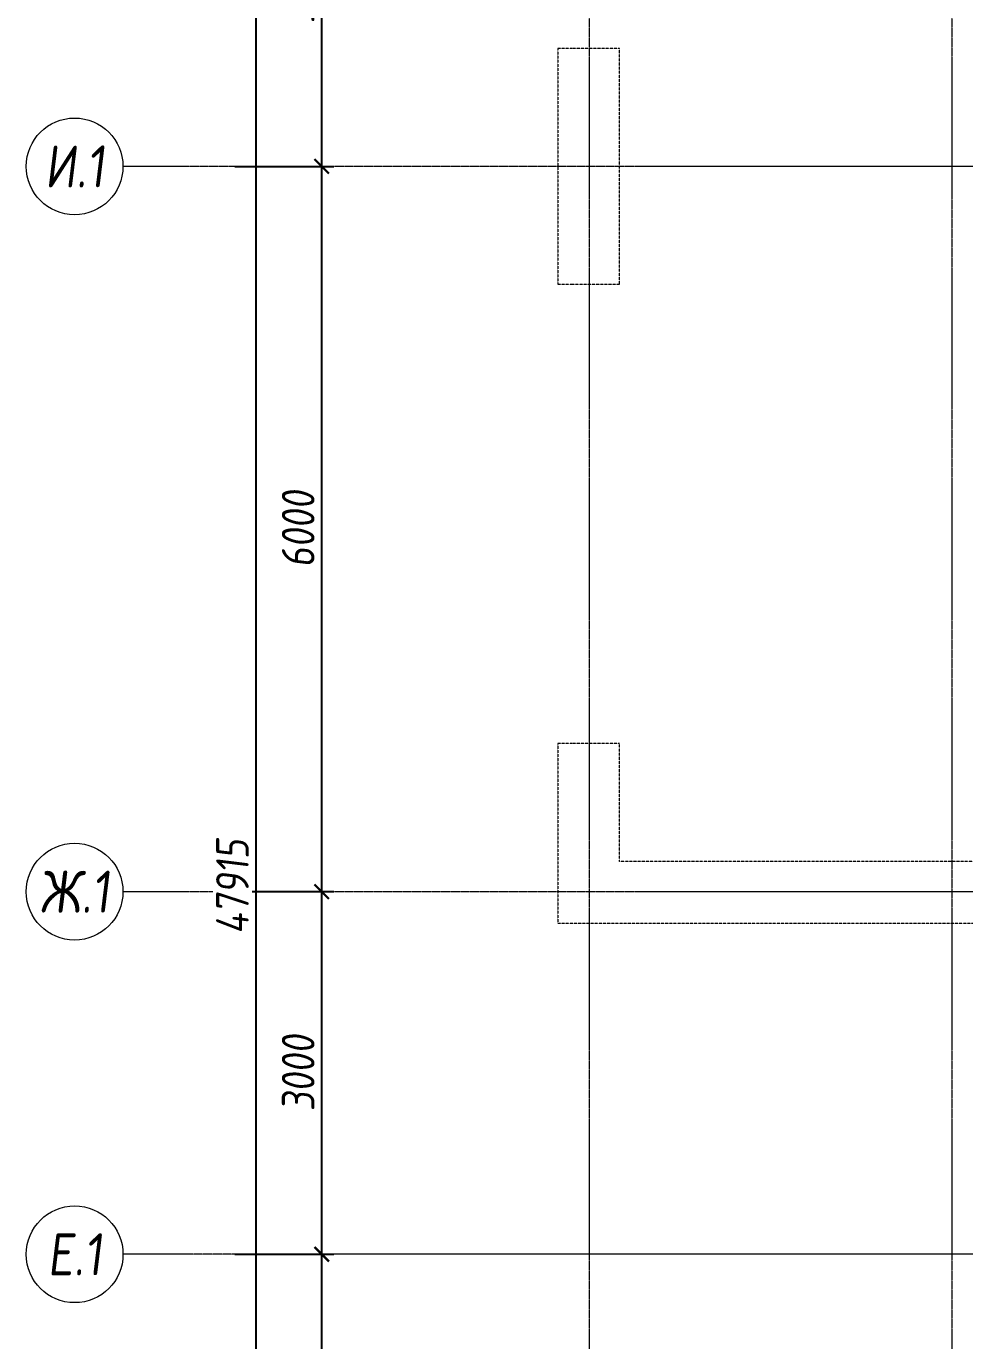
# Model space of a CAD drawing. Header units: millimetres. Extents: x -233751 to 529254, y -907864 to 285890.
# Drawn here: x 456467 to 464233, y -97114 to -86240 of the extents above; entities that cross this region are included whole.
import ezdxf
from ezdxf.enums import TextEntityAlignment as Align

# ---------------------------------------------------------------- set-up
doc = ezdxf.new("R2010")
doc.units = ezdxf.units.MM
doc.linetypes.add('ADSK_Штриховая_ш2 п1', pattern=[3, 2, -1])
doc.linetypes.add('осевая', pattern=[2, 1.25, -0.25, 0.25, -0.25])
doc.layers.get('0').update_dxf_attribs({"lineweight": 30})
doc.layers.get('Defpoints').update_dxf_attribs({"lineweight": 0})
doc.layers.add('КР_Оси', color=7, linetype='Continuous', lineweight=5)
doc.layers.add('КР_Тонкая', color=250, linetype='Continuous', lineweight=0)
doc.styles.add('ISOCPEUR', font='isocpeur.ttf', dxfattribs={"width": 0.85, "oblique": 7})
doc.dimstyles.new('R_100', dxfattribs={"dimtxt": 270, "dimasz": 120, "dimexe": 100, "dimexo": 100, "dimgap": 60, "dimtad": 1, "dimdec": 0, "dimrnd": 5, "dimzin": 0, "dimdsep": 46, "dimtxsty": 'ISOCPEUR', "dimblk": 'ARCHTICK', "dimcen": 0, "dimdle": 100, "dimclrd": 256, "dimclre": 256, "dimclrt": 256, "dimadec": 0, "dimazin": 0, "dimtfac": 2, "dimtdec": 0, "dimtmove": 0, "dimatfit": 3, "dimfxl": 1, "dimtvp": 3, "dimtfill": 1, "dimtolj": 1, "dimtzin": 0, "dimarcsym": 0})

# ---------------------------------------------------------------- blocks, each defined once
blk = doc.blocks.new('*U1976')
at = {"color": 0, "linetype": 'Continuous', "lineweight": -2}
blk.add_line((-35117, 0), (-35617, 0), dxfattribs=at)
at = {"color": 0, "linetype": 'ByBlock', "lineweight": -2, "ltscale": 10}
blk.add_line((0, 0), (-35117, 0), dxfattribs=at)
at = {"color": 0, "linetype": 'Continuous', "lineweight": -2}
blk.add_circle((-36017, 0), 400, dxfattribs=at)
at = {"color": 0, "linetype": 'Continuous', "lineweight": -2, "style": 'ISOCPEUR', "oblique": 7, "width": 0.856383}
blk.add_text('Е.1', height=347.4, dxfattribs=at).set_placement((-36017, 0), align=Align.MIDDLE_CENTER)
blk = doc.blocks.new('*U1977')
at = {"color": 0, "linetype": 'Continuous', "lineweight": -2}
blk.add_line((-71487, 0), (-71987, 0), dxfattribs=at)
at = {"color": 0, "linetype": 'ByBlock', "lineweight": -2, "ltscale": 10}
blk.add_line((0, 0), (-71487, 0), dxfattribs=at)
at = {"color": 0, "linetype": 'Continuous', "lineweight": -2}
blk.add_circle((-72387, 0), 400, dxfattribs=at)
at = {"color": 0, "linetype": 'Continuous', "lineweight": -2, "style": 'ISOCPEUR', "oblique": 7, "width": 0.856383}
blk.add_text('Ж.1', height=347.4, dxfattribs=at).set_placement((-72387, 0), align=Align.MIDDLE_CENTER)
blk = doc.blocks.new('*U1978')
at = {"color": 0, "linetype": 'Continuous', "lineweight": -2}
blk.add_line((-71487, 0), (-71987, 0), dxfattribs=at)
at = {"color": 0, "linetype": 'ByBlock', "lineweight": -2, "ltscale": 10}
blk.add_line((0, 0), (-71487, 0), dxfattribs=at)
at = {"color": 0, "linetype": 'Continuous', "lineweight": -2}
blk.add_circle((-72387, 0), 400, dxfattribs=at)
at = {"color": 0, "linetype": 'Continuous', "lineweight": -2, "style": 'ISOCPEUR', "oblique": 7, "width": 0.856383}
blk.add_text('И.1', height=347.4, dxfattribs=at).set_placement((-72387, 0), align=Align.MIDDLE_CENTER)
blk = doc.blocks.new('*U1984')
at = {"color": 0, "linetype": 'ByBlock', "lineweight": -2, "ltscale": 10}
blk.add_line((0, 0), (0, -53278), dxfattribs=at)
blk = doc.blocks.new('*U1985')
at = {"color": 0, "linetype": 'ByBlock', "lineweight": -2, "ltscale": 10}
blk.add_line((0, 0), (0, -53278), dxfattribs=at)
blk = doc.blocks.new('_ArchTick')
at = {"color": 0, "linetype": 'ByBlock', "const_width": 0.15}
blk.add_lwpolyline([(-0.5, -0.5), (0.5, 0.5)], dxfattribs=at)
blk = doc.blocks.new('*D335')
at = {"layer": 'Defpoints', "color": 0, "transparency": 16777216}
for p in [(458092, -96399), (458912, -96399), (458092, -99399)]:
    blk.add_point(p, dxfattribs=at)
at = {"layer": 'КР_Оси', "lineweight": -2, "transparency": 16777216}
for p, q in [((458912, -99499), (458912, -96299)), ((458192, -96399), (459012, -96399)), ((458192, -99399), (459012, -99399))]:
    blk.add_line(p, q, dxfattribs=at)
at = {"layer": 'КР_Оси', "lineweight": -2, "transparency": 16777216, "xscale": 120, "yscale": 120, "zscale": 120}
for p, rotation in [((458912, -96399), 90), ((458912, -99399), 270)]:
    blk.add_blockref('_ArchTick', p, dxfattribs=dict(at, rotation=rotation))
at = {"layer": 'КР_Оси', "transparency": 16777216, "insert": (458717, -97899), "char_height": 270, "attachment_point": 5, "rotation": 90, "style": 'ISOCPEUR', "bg_fill": 3, "box_fill_scale": 1.1, "bg_fill_color": 256, "bg_fill_true_color": 13158600, "bg_fill_transparency": 0}
blk.add_mtext('\\A1;3000', dxfattribs=at)
blk = doc.blocks.new('*D336')
at = {"layer": 'Defpoints', "color": 0, "transparency": 16777216}
for p in [(458092, -93399), (458912, -93399), (458092, -96399)]:
    blk.add_point(p, dxfattribs=at)
at = {"layer": 'КР_Оси', "lineweight": -2, "transparency": 16777216}
for p, q in [((458192, -93399), (459012, -93399)), ((458912, -96499), (458912, -93299)), ((458192, -96399), (459012, -96399))]:
    blk.add_line(p, q, dxfattribs=at)
at = {"layer": 'КР_Оси', "lineweight": -2, "transparency": 16777216, "xscale": 120, "yscale": 120, "zscale": 120}
for p, rotation in [((458912, -93399), 90), ((458912, -96399), 270)]:
    blk.add_blockref('_ArchTick', p, dxfattribs=dict(at, rotation=rotation))
at = {"layer": 'КР_Оси', "transparency": 16777216, "insert": (458717, -94899), "char_height": 270, "attachment_point": 5, "rotation": 90, "style": 'ISOCPEUR', "bg_fill": 3, "box_fill_scale": 1.1, "bg_fill_color": 256, "bg_fill_true_color": 13158600, "bg_fill_transparency": 0}
blk.add_mtext('\\A1;3000', dxfattribs=at)
blk = doc.blocks.new('*D337')
at = {"layer": 'Defpoints', "color": 0, "transparency": 16777216}
for p in [(458092, -87399), (458912, -87399), (458092, -93399)]:
    blk.add_point(p, dxfattribs=at)
at = {"layer": 'КР_Оси', "lineweight": -2, "transparency": 16777216}
for p, q in [((458912, -93499), (458912, -87299)), ((458192, -87399), (459012, -87399)), ((458192, -93399), (459012, -93399))]:
    blk.add_line(p, q, dxfattribs=at)
at = {"layer": 'КР_Оси', "lineweight": -2, "transparency": 16777216, "xscale": 120, "yscale": 120, "zscale": 120}
for p, rotation in [((458912, -87399), 90), ((458912, -93399), 270)]:
    blk.add_blockref('_ArchTick', p, dxfattribs=dict(at, rotation=rotation))
at = {"layer": 'КР_Оси', "transparency": 16777216, "insert": (458717, -90399), "char_height": 270, "attachment_point": 5, "rotation": 90, "style": 'ISOCPEUR', "bg_fill": 3, "box_fill_scale": 1.1, "bg_fill_color": 256, "bg_fill_true_color": 13158600, "bg_fill_transparency": 0}
blk.add_mtext('\\A1;6000', dxfattribs=at)
blk = doc.blocks.new('*D338')
at = {"layer": 'Defpoints', "color": 0, "transparency": 16777216}
for p in [(458092, -84399), (458912, -84399), (458092, -87399)]:
    blk.add_point(p, dxfattribs=at)
at = {"layer": 'КР_Оси', "lineweight": -2, "transparency": 16777216}
for p, q in [((458912, -87499), (458912, -84299)), ((458192, -84399), (459012, -84399)), ((458192, -87399), (459012, -87399))]:
    blk.add_line(p, q, dxfattribs=at)
at = {"layer": 'КР_Оси', "lineweight": -2, "transparency": 16777216, "xscale": 120, "yscale": 120, "zscale": 120}
for p, rotation in [((458912, -84399), 90), ((458912, -87399), 270)]:
    blk.add_blockref('_ArchTick', p, dxfattribs=dict(at, rotation=rotation))
at = {"layer": 'КР_Оси', "transparency": 16777216, "insert": (458717, -85899), "char_height": 270, "attachment_point": 5, "rotation": 90, "style": 'ISOCPEUR', "bg_fill": 3, "box_fill_scale": 1.1, "bg_fill_color": 256, "bg_fill_true_color": 13158600, "bg_fill_transparency": 0}
blk.add_mtext('\\A1;3000', dxfattribs=at)
blk = doc.blocks.new('*D343')
at = {"layer": 'Defpoints', "color": 0, "transparency": 16777216}
for p in [(458368, -69399), (458912, -69399), (458162, -117314)]:
    blk.add_point(p, dxfattribs=at)
at = {"layer": 'КР_Оси', "lineweight": -2, "transparency": 16777216}
for p, q in [((458368, -117414), (458368, -69299)), ((458812, -69399), (458268, -69399)), ((458262, -117314), (458468, -117314))]:
    blk.add_line(p, q, dxfattribs=at)
at = {"layer": 'КР_Оси', "lineweight": -2, "transparency": 16777216, "xscale": 120, "yscale": 120, "zscale": 120}
for p, rotation in [((458368, -69399), 90), ((458368, -117314), 270)]:
    blk.add_blockref('_ArchTick', p, dxfattribs=dict(at, rotation=rotation))
at = {"layer": 'КР_Оси', "transparency": 16777216, "insert": (458173, -93357), "char_height": 270, "attachment_point": 5, "rotation": 90, "style": 'ISOCPEUR', "bg_fill": 3, "box_fill_scale": 1.1, "bg_fill_color": 256, "bg_fill_true_color": 13158600, "bg_fill_transparency": 0}
blk.add_mtext('\\A1;47915', dxfattribs=at)

msp = doc.modelspace()

# ---------------------------------------------------------------- linework, layer by layer
at = {"layer": 'КР_Тонкая', "linetype": 'ADSK_Штриховая_ш2 п1'}
msp.add_lwpolyline([(460984.4, -88374.3), (461375.4, -88374.3), (461375.4, -86424.3), (460984.4, -86424.3), (460984.4, -86424.3), (460865.4, -86424.3), (460865.4, -88374.3)], close=True, dxfattribs=at)
msp.add_lwpolyline([(466805.3, -96724.6), (466924.2, -96724.6), (467445.3, -96724.6), (467445.3, -93149.3), (461375.4, -93149.3), (461375.4, -92174.3), (460984.4, -92174.3), (460984.4, -92174.3), (460865.4, -92174.3), (460865.4, -93659.3), (466805.3, -93659.3), (466805.3, -96629.3)], dxfattribs=at)

# ---------------------------------------------------------------- block references
at = {"layer": 'КР_Оси', "linetype": 'осевая'}
for name, p in [('*U1984', (461125.4, -65636.9)), ('*U1985', (464125.4, -65636.9)), ('*U1978', (529253.8, -87399.3)), ('*U1977', (529253.8, -93399.3)), ('*U1976', (492884.3, -96399.3))]:
    msp.add_blockref(name, p, dxfattribs=at)

# ---------------------------------------------------------------- next in the draw order: dimensions: what is measured, and where the dimension line sits
at = {"layer": 'КР_Оси'}
dim = msp.add_linear_dim(base=(458911.5, -96399.3), p1=(458092.1, -99399.3), p2=(458092.1, -96399.3), angle=90, dimstyle='R_100', override={"dimpost": '\\X'}, dxfattribs=at)
dim.commit()
dim.dimension.update_dxf_attribs({"geometry": '*D335', "text_midpoint": (458716.5, -97899.3)})

# ---------------------------------------------------------------- next in the draw order: dimensions: what is measured, and where the dimension line sits
dim = msp.add_linear_dim(base=(458911.5, -93399.3), p1=(458092.1, -96399.3), p2=(458092.1, -93399.3), angle=90, dimstyle='R_100', override={"dimpost": '\\X'}, dxfattribs=at)
dim.commit()
dim.dimension.update_dxf_attribs({"geometry": '*D336', "text_midpoint": (458716.5, -94899.3)})

# ---------------------------------------------------------------- next in the draw order: dimensions: what is measured, and where the dimension line sits
dim = msp.add_linear_dim(base=(458911.5, -87399.3), p1=(458092.1, -93399.3), p2=(458092.1, -87399.3), angle=90, dimstyle='R_100', override={"dimpost": '\\X'}, dxfattribs=at)
dim.commit()
dim.dimension.update_dxf_attribs({"geometry": '*D337', "text_midpoint": (458716.5, -90399.3)})

# ---------------------------------------------------------------- next in the draw order: dimensions: what is measured, and where the dimension line sits
dim = msp.add_linear_dim(base=(458911.5, -84399.3), p1=(458092.1, -87399.3), p2=(458092.1, -84399.3), angle=90, dimstyle='R_100', override={"dimpost": '\\X'}, dxfattribs=at)
dim.commit()
dim.dimension.update_dxf_attribs({"geometry": '*D338', "text_midpoint": (458716.5, -85899.3)})

# ---------------------------------------------------------------- next in the draw order: dimensions: what is measured, and where the dimension line sits
dim = msp.add_linear_dim(base=(458368.2, -69399.3), p1=(458161.5, -117314.3), p2=(458911.5, -69399.3), angle=90, dimstyle='R_100', override={"dimpost": '\\X'}, dxfattribs=at)
dim.commit()
dim.dimension.update_dxf_attribs({"geometry": '*D343', "text_midpoint": (458173.2, -93356.8)})

doc.saveas('drawing.dxf')
